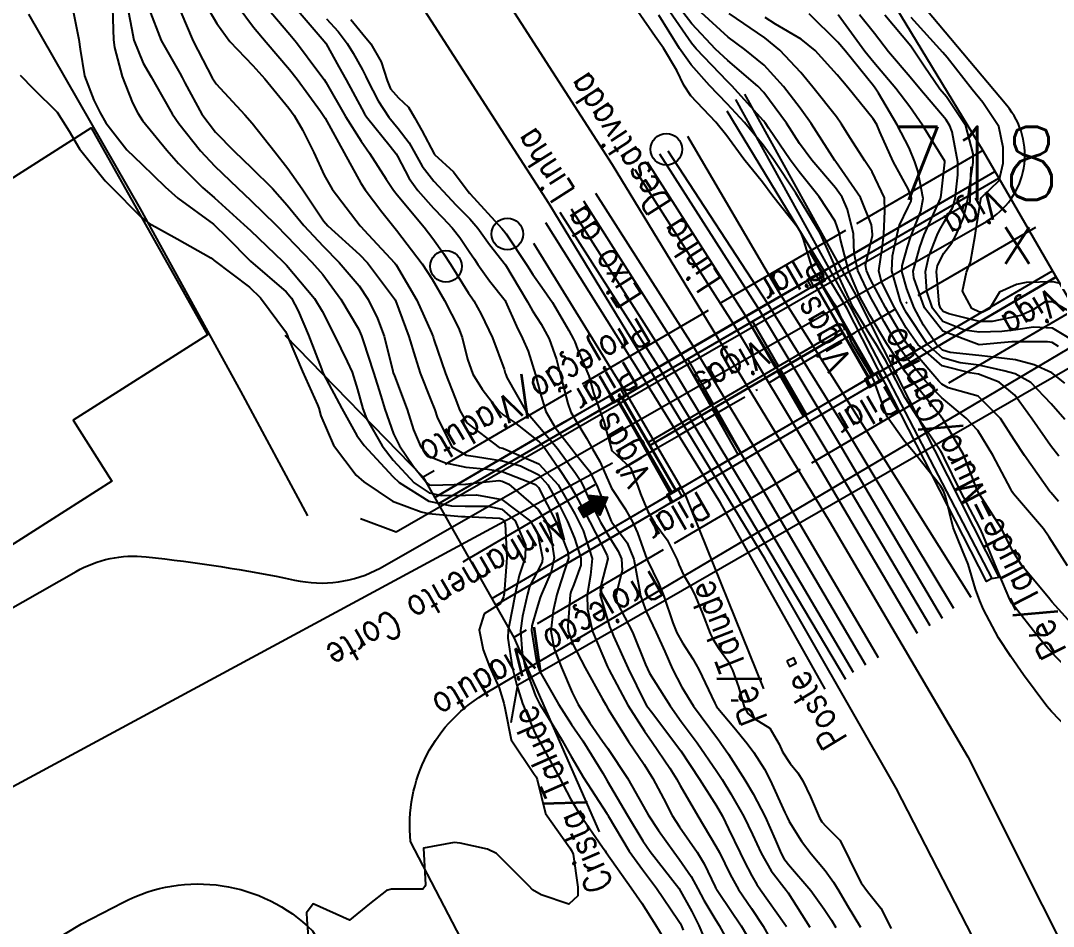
# Model space of a CAD drawing. Header units: metres. Extents: x 286371 to 293043, y 7462578 to 7466404.
# Drawn here: x 289987.9 to 290044.5, y 7464250.2 to 7464299.8 of the extents above; entities that cross this region are included whole.
import ezdxf
from ezdxf.enums import TextEntityAlignment as Align

# ---------------------------------------------------------------- set-up
doc = ezdxf.new("R2010")
doc.units = ezdxf.units.M
doc.header["$MEASUREMENT"] = 0
for name, pattern in [('CONTINUO', [0]), ('TRACEJADO', [8.7, 8, -0.7]), ('TRACO-PONTO', [9.4, 8, -0.7, 0, -0.7])]:
    doc.linetypes.add(name, pattern=pattern)
doc.layers.get('0').update_dxf_attribs({"color": 255})
for name, color, linetype in [('ALINHAMENTO_SEÇÃO', 45, 'CONTINUO'), ('Curvas de Nivel 1m', 11, 'Continuous'), ('Curvas de Nivel 5m', 15, 'Continuous'), ('Divisas', 45, 'Continuous'), ('Edificações', 30, 'Continuous'), ('EIXO', 45, 'Continuous'), ('LASTRO', 45, 'Continuous'), ('Linha Férrea', 20, 'Continuous'), ('MURO', 30, 'Continuous'), ('PILAR', 45, 'Continuous'), ('Pontes_Viadutos_Tubos', 190, 'Continuous'), ('Pontos Cotados', 45, 'Continuous'), ('POSTE', 45, 'CONTINUO'), ('Postes', 20, 'Continuous'), ('TALUDE', 45, 'Continuous'), ('TEXTO', 45, 'Continuous'), ('TRILHO', 45, 'Continuous'), ('VIADUTO', 190, 'Continuous'), ('Vias primárias', 230, 'Continuous'), ('VIGA', 190, 'Continuous')]:
    doc.layers.add(name, color=color, linetype=linetype)
doc.styles.add('ROMANS', font='romans', dxfattribs={"height": 0.2})
doc.styles.add('SIMPLEX', font='simplex', dxfattribs={"height": 0.2})
doc.styles.get("Standard").update_dxf_attribs({"font": 'txt.shx'})
doc.styles.add('Style-STANDARD', font='STANDARD.shx')

# ---------------------------------------------------------------- blocks, each defined once
blk = doc.blocks.new('ELVTXT_156')
at = {"layer": 'Pontos Cotados', "linetype": 'Continuous', "style": 'Style-STANDARD'}
for s, height, p in [('718.4', 4, (0, 4)), ('x', 3, (0, 0))]:
    blk.add_text(s, height=height, dxfattribs=at).set_placement(p, align=Align.MIDDLE_CENTER)
blk = doc.blocks.new('SIMB_PONTO')
at = {"color": 0}
blk.add_point((0, 0), dxfattribs=at)
for tag in ['desc:', 'cota:', 'pto:']:
    blk.add_attdef(tag, (0, 0), '', height=1)

msp = doc.modelspace()

# ---------------------------------------------------------------- hatches: boundary and pattern name
at = {"layer": 'TEXTO'}
msp.add_hatch(color=256, dxfattribs=at).paths.add_polyline_path([(290018.45, 7464273.139), (290019.152, 7464273.547), (290018.98, 7464273.844), (290020.051, 7464273.726), (290019.622, 7464272.738), (290019.449, 7464273.035), (290018.747, 7464272.628)])

# ---------------------------------------------------------------- linework, layer by layer
at = {"layer": 'ALINHAMENTO_SEÇÃO', "linetype": 'TRACO-PONTO', "flags": 128}
for points in [[(290043.156, 7464288.308), (290043.502, 7464288.509)], [(290012.464, 7464270.377), (290012.509, 7464270.404), (290019.639, 7464274.584), (290022.067, 7464276.008), (290022.161, 7464276.063), (290022.162, 7464276.064), (290022.253, 7464276.117), (290022.257, 7464276.12), (290022.272, 7464276.128), (290022.278, 7464276.132), (290022.308, 7464276.149), (290022.321, 7464276.157), (290022.513, 7464276.27), (290022.525, 7464276.277), (290022.535, 7464276.283), (290022.539, 7464276.285), (290022.539, 7464276.285), (290022.544, 7464276.288), (290022.693, 7464276.375), (290022.694, 7464276.376), (290022.797, 7464276.436), (290022.8, 7464276.438), (290023.946, 7464277.11), (290024.813, 7464277.618), (290025.215, 7464277.854), (290025.334, 7464277.924), (290026.024, 7464278.329), (290026.715, 7464278.733), (290028.874, 7464279.997), (290029.566, 7464280.399), (290030.257, 7464280.802), (290030.489, 7464280.936), (290030.807, 7464281.122), (290031.576, 7464281.569), (290032.878, 7464282.327), (290033.003, 7464282.4), (290033.005, 7464282.401), (290033.084, 7464282.447), (290033.093, 7464282.452), (290033.096, 7464282.454), (290033.1, 7464282.456), (290033.357, 7464282.606), (290033.363, 7464282.609), (290033.366, 7464282.611), (290033.368, 7464282.612), (290033.514, 7464282.697), (290033.515, 7464282.698), (290033.61, 7464282.753), (290033.781, 7464282.852), (290033.961, 7464282.957), (290034.458, 7464283.246), (290036.057, 7464284.177), (290043.149, 7464288.304), (290043.156, 7464288.308)], [(290012.464, 7464270.377), (290012.119, 7464270.175)]]:
    msp.add_lwpolyline(points, dxfattribs=at)
at = {"layer": 'Curvas de Nivel 1m', "flags": 128}
for points, elevation in [([(289990.684, 7464300.804), (289991.099, 7464298.798), (289991.173, 7464298.267), (289991.407, 7464296.793), (289991.91, 7464295.473), (289992.27, 7464294.779), (289992.576, 7464294.235), (289993.714, 7464292.757), (289994.542, 7464291.958), (289995.825, 7464290.725), (289996.515, 7464290.109), (289998.467, 7464288.685), (289998.494, 7464288.665), (289999.216, 7464287.94), (290000.465, 7464286.69), (290000.5, 7464286.654), (290002.439, 7464284.972), (290002.736, 7464284.62), (290003.101, 7464283.937), (290003.677, 7464282.605), (290004.376, 7464280.757), (290004.436, 7464280.594), (290004.496, 7464280.469), (290005.494, 7464278.577), (290006.322, 7464277.107), (290006.724, 7464276.558), (290008.289, 7464274.855), (290008.644, 7464274.529), (290010.264, 7464273.51), (290011.501, 7464273.244), (290012.256, 7464273.239), (290013.483, 7464273.228), (290014.253, 7464273.066), (290014.989, 7464272.433), (290015.557, 7464271.092), (290015.53, 7464270.425), (290015.199, 7464269.429), (290014.997, 7464268.432), (290014.865, 7464267.743), (290014.599, 7464266.438), (290014.586, 7464265.999), (290014.821, 7464264.434), (290015.054, 7464263.486), (290015.399, 7464262.425), (290016.07, 7464260.829), (290016.292, 7464260.411), (290016.601, 7464259.861), (290017.395, 7464258.394), (290018.016, 7464257.213), (290018.519, 7464256.377), (290019.776, 7464254.558), (290019.918, 7464254.355), (290019.973, 7464254.265), (290021.337, 7464252.334), (290021.931, 7464251.486), (290022.678, 7464250.313), (290023.885, 7464248.334)], 717), ([(289992.94, 7464300.51), (289992.999, 7464298.769), (289993.054, 7464298.36), (289993.466, 7464296.762), (289994.024, 7464295.321), (289994.317, 7464294.748), (289994.578, 7464294.359), (289995.904, 7464292.724), (289996.543, 7464292.005), (289997.87, 7464290.694), (289998.516, 7464290.12), (290000.131, 7464288.66), (290000.489, 7464288.322), (290002.267, 7464286.627), (290002.461, 7464286.425), (290003.991, 7464284.601), (290004.424, 7464283.912), (290005.09, 7464282.584), (290005.793, 7464281.164), (290006.056, 7464280.569), (290006.36, 7464279.619), (290006.655, 7464278.56), (290006.85, 7464278.043), (290007.7, 7464276.544), (290008.302, 7464275.762), (290009.46, 7464274.517), (290010.273, 7464273.955), (290010.951, 7464273.814), (290012.264, 7464273.832), (290012.88, 7464273.85), (290014.261, 7464273.591), (290015.832, 7464272.421), (290016.233, 7464271.688), (290016.491, 7464270.41), (290016.458, 7464270.163), (290016.203, 7464269.672), (290015.78, 7464268.83), (290015.661, 7464268.422), (290015.381, 7464267.211), (290015.284, 7464266.427), (290015.372, 7464265.189), (290015.539, 7464264.423), (290016.1, 7464262.842), (290016.324, 7464262.411), (290016.743, 7464261.746), (290017.567, 7464260.392), (290018.051, 7464259.533), (290018.733, 7464258.374), (290020.005, 7464256.403), (290020.036, 7464256.354), (290020.08, 7464256.277), (290021.234, 7464254.336), (290021.959, 7464253.328), (290022.729, 7464252.313), (290023.918, 7464250.558), (290024.018, 7464250.395), (290024.07, 7464250.292), (290024.19, 7464250.009)], 716), ([(289994.936, 7464300.484), (289995.594, 7464298.73), (289996.618, 7464296.947), (289996.753, 7464296.712), (289996.9, 7464296.419), (289997.833, 7464294.696), (289998.569, 7464293.708), (289999.597, 7464292.669), (290000.541, 7464291.77), (290001.691, 7464290.637), (290002.51, 7464289.717), (290003.417, 7464288.611), (290004.477, 7464287.466), (290005.347, 7464286.581), (290006.445, 7464285.295), (290006.933, 7464284.557), (290007.453, 7464283.515), (290007.809, 7464282.543), (290008.287, 7464280.624), (290008.309, 7464280.535), (290008.372, 7464280.367), (290009.078, 7464278.523), (290009.425, 7464277.42), (290009.804, 7464276.512), (290010.306, 7464275.948), (290011.172, 7464275.615), (290012.292, 7464275.363), (290013.481, 7464275.266), (290014.284, 7464275.132), (290016.097, 7464274.417), (290016.272, 7464274.253), (290017.212, 7464272.4), (290017.878, 7464270.73), (290017.904, 7464270.389), (290017.495, 7464269.095), (290017.274, 7464268.398), (290017.069, 7464267.503), (290016.933, 7464266.403), (290017.123, 7464265.416), (290017.532, 7464264.393), (290018.104, 7464263.035), (290018.437, 7464262.379), (290019.078, 7464261.371), (290019.775, 7464260.359), (290020.058, 7464259.958), (290021.146, 7464258.338), (290022.011, 7464256.777), (290022.264, 7464256.321), (290022.832, 7464255.471), (290023.675, 7464254.299), (290023.968, 7464253.905), (290024.624, 7464252.954), (290024.997, 7464252.279), (290025.325, 7464251.663), (290025.92, 7464250.654), (290026.158, 7464250.261), (290026.497, 7464249.661)], 714), ([(289998.056, 7464300.694), (289998.659, 7464299.671), (289999.355, 7464298.674), (290000.625, 7464297.359), (290001.278, 7464296.644), (290002.59, 7464295.026), (290002.879, 7464294.62), (290003.345, 7464293.84), (290003.965, 7464292.603), (290004.535, 7464291.354), (290004.974, 7464290.588), (290006.494, 7464288.588), (290006.512, 7464288.564), (290006.937, 7464288.108), (290008.397, 7464286.535), (290008.463, 7464286.451), (290009.597, 7464284.517), (290010.407, 7464282.728), (290010.49, 7464282.503), (290010.539, 7464282.365), (290011.169, 7464280.493), (290011.698, 7464279.14), (290011.961, 7464278.48), (290012.334, 7464277.795), (290014.12, 7464276.447), (290014.304, 7464276.408), (290014.348, 7464276.399), (290016.291, 7464275.55), (290017.338, 7464274.398), (290018.25, 7464272.808), (290018.478, 7464272.381), (290018.716, 7464271.899), (290019.2, 7464270.37), (290019.123, 7464269.447), (290018.925, 7464268.373), (290018.954, 7464267.591), (290019.228, 7464266.368), (290020.039, 7464264.442), (290020.087, 7464264.355), (290020.123, 7464264.283), (290021.162, 7464262.338), (290022.073, 7464260.915), (290022.495, 7464260.318), (290023.454, 7464258.892), (290023.824, 7464258.298), (290024.029, 7464257.945), (290024.992, 7464256.28), (290025.979, 7464254.617), (290026.17, 7464254.262), (290026.76, 7464253.057), (290027.225, 7464252.245), (290027.924, 7464251.208), (290028.573, 7464250.224), (290029.462, 7464248.629)], 712), ([(289999.773, 7464300.668), (290000.656, 7464299.469), (290001.354, 7464298.644), (290002.622, 7464297.154), (290003.042, 7464296.618), (290004.325, 7464294.862), (290004.517, 7464294.595), (290004.582, 7464294.481), (290005.619, 7464292.578), (290006.53, 7464290.93), (290006.771, 7464290.561), (290007.694, 7464289.359), (290008.343, 7464288.537), (290008.491, 7464288.35), (290009.887, 7464286.513), (290010.451, 7464285.661), (290011.117, 7464284.494), (290011.887, 7464283.007), (290012.09, 7464282.479), (290012.386, 7464281.281), (290012.675, 7464280.47), (290013.184, 7464279.64), (290014.096, 7464278.448), (290014.34, 7464278.234), (290014.933, 7464277.835), (290016.311, 7464276.75), (290016.611, 7464276.41), (290017.338, 7464275.349), (290017.976, 7464274.389), (290018.267, 7464273.893), (290019.07, 7464272.372), (290020.033, 7464270.541), (290020.065, 7464270.357), (290019.684, 7464268.87), (290019.652, 7464268.362), (290020.158, 7464266.639), (290020.276, 7464266.353), (290020.382, 7464266.12), (290021.179, 7464264.339), (290022.096, 7464262.479), (290022.189, 7464262.323), (290022.519, 7464261.886), (290023.723, 7464260.3), (290024.057, 7464259.826), (290025.079, 7464258.279), (290026.012, 7464256.822), (290026.336, 7464256.259), (290026.679, 7464255.569), (290027.306, 7464254.244), (290027.526, 7464253.8), (290027.955, 7464252.987), (290028.23, 7464252.511), (290028.426, 7464252.227), (290029.716, 7464250.399), (290029.848, 7464250.205)], 711), ([(290002.882, 7464300.621), (290004.412, 7464298.834), (290004.611, 7464298.595), (290004.643, 7464298.548), (290005.337, 7464297.292), (290005.731, 7464296.578), (290006.59, 7464294.986), (290006.74, 7464294.715), (290006.845, 7464294.561), (290008.149, 7464292.952), (290008.476, 7464292.536), (290008.552, 7464292.406), (290009.188, 7464291.175), (290009.653, 7464290.518), (290010.51, 7464289.557), (290011.029, 7464289.021), (290011.538, 7464288.484), (290011.957, 7464287.946), (290012.475, 7464287.174), (290012.754, 7464286.754), (290012.952, 7464286.465), (290013.574, 7464285.575), (290014.435, 7464284.495), (290014.457, 7464284.467), (290014.467, 7464284.444), (290015.065, 7464283.083), (290015.395, 7464282.425), (290015.696, 7464281.721), (290016.11, 7464280.418), (290016.36, 7464279.448), (290016.667, 7464278.41), (290017.186, 7464277.543), (290018.069, 7464276.388), (290018.3, 7464276.104), (290019.062, 7464275.145), (290019.461, 7464274.367), (290020.245, 7464272.414), (290020.266, 7464272.375), (290020.28, 7464272.354), (290021.125, 7464271.234), (290021.491, 7464270.335), (290021.778, 7464268.743), (290021.846, 7464268.33), (290022.171, 7464267.471), (290022.717, 7464266.316), (290023.177, 7464265.27), (290023.607, 7464264.302), (290024.11, 7464263.329), (290024.761, 7464262.284), (290026.068, 7464260.505), (290026.174, 7464260.371), (290026.259, 7464260.262), (290026.667, 7464259.643), (290027.572, 7464258.241), (290028.023, 7464257.488), (290028.671, 7464256.224), (290029.219, 7464254.982), (290029.548, 7464254.211), (290029.704, 7464253.943), (290029.965, 7464253.613), (290031.178, 7464252.186), (290031.919, 7464251.166), (290032.304, 7464250.561), (290032.541, 7464250.165)], 709), ([(289996.675, 7464300.286), (289997.352, 7464298.704), (289998.132, 7464297.181), (289998.399, 7464296.688), (289998.609, 7464296.356), (290000.181, 7464294.66), (290000.577, 7464294.208), (290001.82, 7464292.635), (290002.541, 7464291.727), (290003.331, 7464290.612), (290004.498, 7464288.857), (290004.726, 7464288.591), (290006.471, 7464287.024), (290006.905, 7464286.558), (290008.385, 7464284.585), (290008.417, 7464284.535), (290008.434, 7464284.506), (290009.16, 7464282.523), (290009.511, 7464281.393), (290009.784, 7464280.513), (290010.353, 7464279.088), (290010.597, 7464278.501), (290010.723, 7464278.113), (290011.514, 7464276.486), (290012.305, 7464276.03), (290012.824, 7464275.946), (290014.293, 7464275.719), (290015.281, 7464275.438), (290016.282, 7464274.955), (290016.773, 7464274.407), (290017.456, 7464273.197), (290017.846, 7464272.39), (290018.23, 7464271.48), (290018.592, 7464270.379), (290018.577, 7464270.01), (290018.193, 7464268.949), (290018.038, 7464268.535), (290018.002, 7464268.387), (290017.878, 7464266.669), (290017.89, 7464266.388), (290018.143, 7464265.676), (290018.818, 7464264.374), (290019.754, 7464262.705), (290019.95, 7464262.357), (290020.09, 7464262.115), (290021.2, 7464260.337), (290022.045, 7464259.085), (290022.526, 7464258.317), (290023.106, 7464257.22), (290023.595, 7464256.301), (290023.995, 7464255.668), (290024.949, 7464254.28), (290025.337, 7464253.646), (290025.946, 7464252.385), (290025.983, 7464252.302), (290026.007, 7464252.263), (290026.161, 7464252.04), (290027.367, 7464250.243), (290027.891, 7464249.359)], 713), ([(290004.664, 7464299.915), (290005.294, 7464299.222), (290005.792, 7464298.571), (290006.11, 7464298.039), (290006.623, 7464297.13), (290006.816, 7464296.76), (290006.909, 7464296.559), (290007.477, 7464295.427), (290008.071, 7464294.542), (290008.575, 7464293.92), (290009.18, 7464293.139), (290009.53, 7464292.515), (290009.894, 7464291.857), (290010.532, 7464291.037), (290010.787, 7464290.758), (290011.021, 7464290.494), (290011.75, 7464289.717), (290012.502, 7464288.977), (290012.949, 7464288.458), (290013.59, 7464287.562), (290014.464, 7464286.449), (290015.216, 7464285.199), (290015.669, 7464284.42), (290015.946, 7464283.933), (290016.416, 7464283.204), (290016.853, 7464282.398), (290017.246, 7464281.257), (290017.48, 7464280.392), (290017.879, 7464278.856), (290018.037, 7464278.389), (290018.327, 7464277.887), (290018.898, 7464276.958), (290019.232, 7464276.366), (290019.618, 7464275.682), (290020.205, 7464274.355), (290020.272, 7464274.214), (290021.012, 7464273.096), (290021.431, 7464272.331), (290021.692, 7464271.782), (290022.199, 7464270.325), (290022.213, 7464270.286), (290022.864, 7464268.981), (290023.124, 7464268.31), (290023.626, 7464266.838), (290023.848, 7464266.299), (290024.146, 7464265.745), (290024.718, 7464264.868), (290025.043, 7464264.281), (290025.922, 7464262.442), (290026.023, 7464262.266), (290026.093, 7464262.167), (290026.961, 7464261.13), (290027.694, 7464260.24), (290028.057, 7464259.749), (290028.644, 7464258.823), (290028.961, 7464258.221), (290029.76, 7464256.456), (290029.879, 7464256.206), (290030, 7464255.962), (290030.676, 7464254.882), (290031.201, 7464254.186), (290031.956, 7464253.286), (290032.424, 7464252.645), (290032.712, 7464252.159), (290033.164, 7464251.391), (290033.904, 7464250.169)], 708), ([(290005.982, 7464299.886), (290006.652, 7464299.084), (290007.087, 7464298.548), (290007.652, 7464297.566), (290007.977, 7464296.537), (290008.166, 7464296.092), (290008.6, 7464295.59), (290009.146, 7464295.077), (290009.484, 7464294.516), (290009.871, 7464293.806), (290010.555, 7464292.526), (290010.578, 7464292.494), (290011.608, 7464291.551), (290012.411, 7464290.467), (290012.46, 7464290.402), (290012.522, 7464290.343), (290014.266, 7464288.438), (290014.369, 7464288.314), (290014.49, 7464288.142), (290015.644, 7464286.417), (290015.962, 7464285.919), (290016.446, 7464285.224), (290017.034, 7464284.395), (290017.933, 7464282.86), (290018.192, 7464282.378), (290018.253, 7464282.229), (290018.396, 7464281.825), (290019.016, 7464280.365), (290019.282, 7464279.434), (290019.66, 7464278.358), (290019.845, 7464277.872), (290020.257, 7464276.345), (290020.271, 7464276.312), (290020.303, 7464276.268), (290021.296, 7464275.341), (290021.712, 7464274.326), (290021.853, 7464273.908), (290022.254, 7464272.945), (290022.632, 7464272.309), (290023.314, 7464271.386), (290023.852, 7464270.292), (290023.953, 7464270.033), (290024.202, 7464269.479), (290024.643, 7464268.738), (290024.866, 7464268.281), (290025.251, 7464267.354), (290025.666, 7464266.264), (290025.826, 7464265.937), (290026.142, 7464265.443), (290026.632, 7464264.755), (290026.883, 7464264.249), (290027.213, 7464263.345), (290027.529, 7464262.236), (290027.731, 7464261.874), (290028.085, 7464261.6), (290028.928, 7464261.069), (290029.439, 7464260.207), (290029.63, 7464259.775), (290030.048, 7464259.144), (290030.475, 7464258.63), (290030.738, 7464258.19), (290031.162, 7464257.322), (290031.656, 7464256.171), (290031.776, 7464255.944), (290031.997, 7464255.708), (290032.762, 7464254.935), (290033.163, 7464254.151), (290033.419, 7464253.601), (290033.944, 7464252.614), (290034.291, 7464252.129), (290035.021, 7464251.223), (290035.575, 7464250.111)], 707), ([(290046.059, 7464260.209), (290044.361, 7464261.98), (290044.098, 7464262.278), (290042.821, 7464264.004), (290042.139, 7464264.997), (290041.458, 7464266.025), (290040.641, 7464267.574), (290040.437, 7464268.041), (290040.194, 7464268.689), (290039.793, 7464270.051), (290039.482, 7464270.799), (290038.975, 7464272.063), (290038.55, 7464273.79), (290038.442, 7464274.072), (290038.278, 7464274.343), (290036.89, 7464276.096), (290036.314, 7464276.791), (290035.357, 7464278.119), (290034.799, 7464279.686), (290034.63, 7464280.13), (290034.371, 7464280.605), (290033.438, 7464282.149), (290032.715, 7464283.864), (290032.559, 7464284.162), (290032.427, 7464284.364), (290031.296, 7464286.182), (290030.76, 7464287.919), (290030.655, 7464288.192), (290030.498, 7464288.432), (290029.103, 7464290.216), (290028.535, 7464290.979), (290027.506, 7464292.24), (290026.573, 7464293.508), (290025.975, 7464294.264), (290024.605, 7464295.709), (290024.234, 7464296.29), (290023.835, 7464297.088), (290023.103, 7464298.308), (290022.654, 7464298.954), (290021.706, 7464300.329)], 707), ([(290045.604, 7464263.962), (290044.146, 7464265.456), (290043.697, 7464265.991), (290042.183, 7464267.927), (290042.128, 7464268.015), (290042.081, 7464268.121), (290041.272, 7464270.029), (290040.597, 7464271.68), (290040.43, 7464272.042), (290040.249, 7464272.388), (290039.377, 7464274.058), (290038.485, 7464275.888), (290038.395, 7464276.073), (290038.306, 7464276.228), (290037.031, 7464278.094), (290036.35, 7464279.169), (290035.844, 7464280.112), (290035.269, 7464281.233), (290034.731, 7464282.129), (290034.402, 7464282.635), (290033.48, 7464284.149), (290032.638, 7464285.975), (290032.575, 7464286.163), (290032.461, 7464286.491), (290031.691, 7464288.176), (290030.523, 7464290.102), (290030.462, 7464290.195), (290030.351, 7464290.373), (290029.141, 7464292.216), (290028.566, 7464293.011), (290027.543, 7464294.24), (290026.599, 7464295.265), (290025.631, 7464296.269), (290024.631, 7464297.395), (290023.996, 7464298.294), (290022.86, 7464300.123)], 708), ([(290046.155, 7464266.038), (290044.399, 7464267.981), (290044.188, 7464268.228), (290042.712, 7464270.007), (290042.226, 7464270.813), (290041.6, 7464272.024), (290040.399, 7464273.916), (290040.317, 7464274.044), (290040.276, 7464274.157), (290039.547, 7464276.056), (290038.429, 7464277.976), (290038.357, 7464278.074), (290038.334, 7464278.102), (290036.736, 7464280.099), (290036.371, 7464280.576), (290035.345, 7464282.12), (290034.417, 7464283.686), (290034.168, 7464284.138), (290033.871, 7464284.704), (290033.242, 7464286.153), (290032.813, 7464287.835), (290032.754, 7464288.161), (290032.504, 7464288.834), (290031.633, 7464290.178), (290030.544, 7464291.536), (290030.048, 7464292.202), (290028.875, 7464293.924), (290028.675, 7464294.223), (290028.586, 7464294.342), (290026.85, 7464296.251), (290026.618, 7464296.496), (290024.894, 7464298.281), (290024.649, 7464298.586), (290023.457, 7464300.303)], 709), ([(290044.752, 7464273.492), (290044.317, 7464273.984), (290044.275, 7464274.036), (290042.875, 7464276.006), (290042.317, 7464276.859), (290041.572, 7464278.026), (290040.352, 7464279.264), (290038.709, 7464279.719), (290038.362, 7464279.909), (290038.194, 7464280.077), (290036.895, 7464281.588), (290036.448, 7464282.104), (290036.395, 7464282.182), (290035.276, 7464284.122), (290034.447, 7464285.654), (290034.221, 7464286.138), (290034.173, 7464286.426), (290034.478, 7464287.738), (290034.561, 7464288.055), (290034.565, 7464288.133), (290034.494, 7464288.637), (290033.908, 7464290.144), (290032.553, 7464292.087), (290032.494, 7464292.165), (290032.358, 7464292.367), (290031.195, 7464294.185), (290030.597, 7464295.025), (290029.689, 7464296.208), (290028.632, 7464297.389), (290027.565, 7464298.241), (290026.654, 7464298.917), (290025.183, 7464300.277)], 711), ([(290044.759, 7464275.978), (290044.313, 7464276.562), (290043.298, 7464278), (290042.353, 7464279.308), (290041.49, 7464280.028), (290040.37, 7464280.46), (290039.895, 7464280.528), (290038.377, 7464280.927), (290037.043, 7464282.095), (290036.408, 7464283.007), (290035.769, 7464284.114), (290035.044, 7464285.526), (290034.906, 7464286.128), (290035.108, 7464287.491), (290035.186, 7464288.124), (290035.238, 7464289.395), (290035.21, 7464290.124), (290034.545, 7464291.55), (290034.145, 7464292.141), (290033.36, 7464293.364), (290032.867, 7464294.16), (290032.59, 7464294.551), (290031.294, 7464296.184), (290030.626, 7464296.988), (290029.476, 7464298.212), (290028.654, 7464298.874), (290026.706, 7464300.221)], 712), ([(290045.085, 7464277.973), (290044.347, 7464278.839), (290043.226, 7464280.002), (290042.371, 7464280.475), (290041.758, 7464280.639), (290040.378, 7464280.948), (290039.357, 7464281.082), (290038.383, 7464281.351), (290037.578, 7464282.087), (290036.42, 7464283.819), (290036.255, 7464284.107), (290036.087, 7464284.452), (290035.611, 7464286.117), (290035.645, 7464286.938), (290035.899, 7464288.113), (290036.01, 7464288.595), (290036.514, 7464289.612), (290036.679, 7464289.944), (290036.701, 7464290.102), (290036.531, 7464290.578), (290035.682, 7464292.118), (290034.967, 7464293.74), (290034.791, 7464294.131), (290034.589, 7464294.439), (290033.204, 7464296.156), (290032.624, 7464296.854), (290031.412, 7464298.183), (290030.653, 7464298.807), (290029.25, 7464299.631), (290028.671, 7464299.993)], 713), ([(290045.085, 7464279.974), (290044.372, 7464280.542), (290043.405, 7464280.972), (290042.383, 7464281.252), (290041.015, 7464281.405), (290040.386, 7464281.477), (290038.803, 7464281.653), (290038.39, 7464281.773), (290038.056, 7464282.08), (290037.353, 7464283.147), (290036.841, 7464284.098), (290036.44, 7464285.138), (290036.166, 7464286.109), (290036.173, 7464286.394), (290036.474, 7464287.428), (290036.632, 7464287.952), (290036.685, 7464288.101), (290037.213, 7464289.391), (290037.334, 7464290.092), (290037.036, 7464291.605), (290036.883, 7464292.1), (290036.565, 7464292.862), (290035.911, 7464294.115), (290034.89, 7464295.851), (290034.699, 7464296.133), (290034.616, 7464296.245), (290033.077, 7464298.158), (290032.651, 7464298.648), (290031.093, 7464300.188)], 714), ([(290046.111, 7464281.959), (290044.409, 7464282.987), (290043.377, 7464283.032), (290042.407, 7464282.896), (290041.631, 7464282.8), (290040.405, 7464282.754), (290039.598, 7464282.865), (290038.413, 7464283.354), (290037.842, 7464284.083), (290037.54, 7464284.986), (290037.465, 7464286.089), (290037.638, 7464286.915), (290038.094, 7464288.08), (290038.219, 7464288.349), (290038.495, 7464288.826), (290038.963, 7464289.612), (290039.081, 7464290.066), (290039.228, 7464291.376), (290039.228, 7464292.064), (290038.919, 7464293.727), (290038.799, 7464294.071), (290038.589, 7464294.393), (290037.152, 7464296.096), (290036.624, 7464296.734), (290035.439, 7464298.123), (290034.659, 7464299.124), (290033.837, 7464300.147)], 716), ([(290045.217, 7464283.973), (290044.431, 7464284.416), (290044.005, 7464284.416), (290043.367, 7464284), (290042.733, 7464283.696), (290042.418, 7464283.615), (290041.103, 7464283.345), (290040.414, 7464283.345), (290038.732, 7464283.758), (290038.421, 7464283.894), (290038.282, 7464284.077), (290038.21, 7464284.295), (290038.063, 7464286.08), (290038.118, 7464286.421), (290038.469, 7464287.083), (290038.898, 7464287.648), (290039.123, 7464288.065), (290039.537, 7464289.021), (290039.781, 7464290.055), (290039.877, 7464290.704), (290040.061, 7464292.052), (290040.072, 7464292.534), (290039.674, 7464294.058), (290038.608, 7464295.644), (290038.252, 7464296.08), (290037.394, 7464297.331), (290036.883, 7464298.101), (290036.649, 7464298.417), (290035.24, 7464300.126)], 717), ([(290045.051, 7464285.369), (290044.447, 7464285.521), (290042.964, 7464285.489), (290042.444, 7464285.365), (290041.509, 7464284.957), (290040.972, 7464284.036), (290040.599, 7464283.864), (290040.421, 7464283.867), (290039.994, 7464284.051), (290039.488, 7464285.009), (290039.699, 7464286.056), (290039.924, 7464286.59), (290040.182, 7464288.049), (290040.219, 7464288.317), (290040.492, 7464290.045), (290040.496, 7464290.063), (290040.515, 7464290.114), (290041.49, 7464291.07), (290041.704, 7464292.027), (290041.707, 7464292.881), (290041.469, 7464294.031), (290040.603, 7464295.335), (290040.008, 7464296.054), (290038.64, 7464297.802), (290038.413, 7464298.078), (290036.672, 7464300.001)], 718), ([(289987.879, 7464296.846), (289988.609, 7464296.085), (289989.901, 7464294.815), (289990.569, 7464293.778), (289991.126, 7464292.796), (289992.528, 7464291.051), (289992.806, 7464290.77), (289994.499, 7464289.063), (289994.929, 7464288.738), (289996.481, 7464287.874), (289998.32, 7464286.833), (289998.465, 7464286.72), (289998.512, 7464286.684), (290000.443, 7464285.226), (290001.049, 7464284.645), (290002.407, 7464282.797), (290002.495, 7464282.623), (290002.564, 7464282.46), (290003.34, 7464280.61), (290004.165, 7464278.779), (290004.234, 7464278.596), (290004.338, 7464278.184), (290005.044, 7464276.583), (290006.29, 7464274.94), (290006.695, 7464274.558), (290008.264, 7464273.516), (290009.835, 7464272.928), (290010.251, 7464272.836), (290012.057, 7464272.668), (290012.247, 7464272.662), (290014.123, 7464272.569), (290014.245, 7464272.539), (290014.359, 7464272.443), (290014.432, 7464272.25), (290014.525, 7464270.44), (290014.508, 7464270.142), (290014.378, 7464268.442), (290014.349, 7464268.274), (290014.176, 7464267.889), (290013.291, 7464267.334), (290013.012, 7464266.462), (290013.227, 7464265.369), (290013.578, 7464264.453), (290014.107, 7464263.281), (290014.376, 7464262.44), (290014.436, 7464262.092), (290014.774, 7464260.434), (290016.036, 7464258.558), (290016.132, 7464258.413), (290016.188, 7464258.256), (290016.641, 7464256.405), (290017.976, 7464254.522), (290018.079, 7464254.383), (290018.173, 7464254.18), (290018.426, 7464252.377), (290018.419, 7464251.895), (290017.93, 7464251.44), (290016.404, 7464251.94), (290015.941, 7464252.227), (290015.75, 7464252.417), (290013.971, 7464254.208), (290013.481, 7464254.452), (290011.979, 7464254.78), (290011.652, 7464254.806), (290009.974, 7464254.504), (290010.072, 7464252.503), (290010.05, 7464252.396), (290009.94, 7464252.266), (290008.208, 7464252.263), (290007.939, 7464252.188), (290007.019, 7464251.457), (290005.914, 7464250.564), (290003.927, 7464251.462), (290003.564, 7464250.955), (290003.579, 7464250.599), (290003.726, 7464248.757)], 718)]:
    msp.add_lwpolyline(points, dxfattribs=dict(at, elevation=elevation))
at = {"layer": 'Curvas de Nivel 5m', "flags": 128}
for points, elevation in [([(289993.721, 7464300.759), (289993.978, 7464299.434), (289994.101, 7464298.753), (289994.625, 7464297.494), (289995.062, 7464296.738), (289995.683, 7464295.643), (289996.209, 7464294.72), (289996.576, 7464294.19), (289997.765, 7464292.696), (289998.542, 7464291.85), (289999.786, 7464290.666), (290000.514, 7464289.973), (290001.878, 7464288.634), (290002.485, 7464288.026), (290003.851, 7464286.604), (290004.454, 7464285.917), (290005.446, 7464284.579), (290006.41, 7464282.941), (290006.578, 7464282.562), (290006.669, 7464282.292), (290007.233, 7464280.552), (290007.623, 7464279.278), (290007.847, 7464278.542), (290008.324, 7464277.203), (290008.651, 7464276.529), (290009.413, 7464275.402), (290010.143, 7464274.507), (290010.282, 7464274.404), (290010.405, 7464274.379), (290012.274, 7464274.444), (290012.302, 7464274.445), (290012.534, 7464274.471), (290014.087, 7464274.638), (290014.277, 7464274.609), (290014.638, 7464274.439), (290016.254, 7464273.045), (290016.659, 7464272.408), (290016.915, 7464271.723), (290017.123, 7464270.401), (290016.967, 7464269.638), (290016.431, 7464268.411), (290016.362, 7464268.231), (290016.172, 7464267.637), (290015.896, 7464266.681), (290015.877, 7464266.419), (290016.13, 7464264.817), (290016.241, 7464264.413), (290016.346, 7464264.186), (290017.353, 7464262.396), (290018.077, 7464261.279), (290018.687, 7464260.375), (290019.791, 7464258.605), (290019.94, 7464258.356), (290020.032, 7464258.199), (290021.119, 7464256.338), (290021.983, 7464254.905), (290022.389, 7464254.318), (290023.944, 7464252.314), (290024.672, 7464251.03), (290025.054, 7464250.277), (290025.875, 7464248.325)], 715), ([(290001.289, 7464300.645), (290002.651, 7464299.07), (290003.021, 7464298.619), (290004.236, 7464296.984), (290004.524, 7464296.596), (290004.612, 7464296.459), (290005.706, 7464294.578), (290006.564, 7464293.216), (290007.01, 7464292.558), (290007.929, 7464291.148), (290008.324, 7464290.537), (290008.52, 7464290.275), (290010.014, 7464288.512), (290010.485, 7464287.901), (290011.059, 7464287.079), (290011.446, 7464286.49), (290012.44, 7464284.902), (290012.611, 7464284.645), (290012.725, 7464284.47), (290013.135, 7464283.752), (290013.755, 7464282.454), (290014.378, 7464280.74), (290014.449, 7464280.517), (290014.469, 7464280.443), (290014.531, 7464280.282), (290015.59, 7464278.426), (290016.327, 7464277.563), (290017.308, 7464276.399), (290018.284, 7464275.04), (290018.554, 7464274.654), (290018.696, 7464274.378), (290019.043, 7464273.592), (290019.666, 7464272.363), (290020.23, 7464271.401), (290020.637, 7464270.763), (290020.808, 7464270.346), (290020.847, 7464269.702), (290020.509, 7464268.35), (290020.583, 7464267.944), (290021.418, 7464266.335), (290022.128, 7464264.571), (290022.228, 7464264.323), (290022.351, 7464264.09), (290023.468, 7464262.304), (290024.081, 7464261.446), (290024.952, 7464260.281), (290026.041, 7464258.704), (290026.326, 7464258.26), (290026.801, 7464257.474), (290027.503, 7464256.242), (290027.989, 7464255.247), (290028.451, 7464254.227), (290029.006, 7464253.265), (290029.833, 7464252.206), (290029.941, 7464252.064), (290031.117, 7464250.186)], 710), ([(290045.234, 7464269.969), (290044.237, 7464271.543), (290043.92, 7464271.989), (290042.272, 7464273.908), (290042.205, 7464274.015), (290042.13, 7464274.163), (290041.14, 7464276.032), (290040.324, 7464277.372), (290039.678, 7464278.054), (290038.35, 7464279.163), (290037.452, 7464280.088), (290036.384, 7464281.408), (290035.901, 7464282.112), (290035.2, 7464283.335), (290034.755, 7464284.129), (290034.433, 7464284.716), (290033.75, 7464286.145), (290033.552, 7464287.068), (290033.512, 7464288.149), (290033.18, 7464289.485), (290032.888, 7464290.159), (290032.532, 7464290.668), (290031.228, 7464292.184), (290030.568, 7464293.1), (290029.84, 7464294.206), (290028.609, 7464295.885), (290028.282, 7464296.229), (290026.635, 7464297.637), (290025.968, 7464298.265), (290024.665, 7464299.656), (290024.176, 7464300.292)], 710), ([(290044.742, 7464281.979), (290044.397, 7464282.202), (290044.146, 7464282.24), (290042.397, 7464282.241), (290042.182, 7464282.233), (290040.394, 7464282.061), (290038.405, 7464282.815), (290037.405, 7464284.09), (290036.813, 7464285.735), (290036.793, 7464286.099), (290037.143, 7464287.425), (290037.386, 7464288.091), (290037.725, 7464288.86), (290038.272, 7464290.078), (290038.323, 7464290.272), (290038.524, 7464292.075), (290038.51, 7464292.12), (290037.293, 7464294.094), (290036.599, 7464295.109), (290035.831, 7464296.116), (290034.635, 7464297.524), (290034.132, 7464298.142), (290032.674, 7464300.144)], 715)]:
    msp.add_lwpolyline(points, dxfattribs=dict(at, elevation=elevation))
at = {"layer": 'Divisas'}
msp.add_lwpolyline([(290003.633, 7464272.706), (289999.962, 7464279.525), (289994.474, 7464289.515), (289988.361, 7464300.187)], dxfattribs=at)
at = {"layer": 'Edificações', "elevation": 721.264}
msp.add_lwpolyline([(289983.528, 7464288.723), (289991.762, 7464293.955), (289998.144, 7464282.622), (289990.78, 7464277.947), (289992.905, 7464274.604), (289986.018, 7464270.229)], dxfattribs=at)
at = {"layer": 'EIXO', "linetype": 'CONTINUO'}
for points in [[(290037.709, 7464266.673, 706.529), (290032.012, 7464276.321, 706.387), (290027.592, 7464283.689, 706.32), (290022.235, 7464292.082, 706.241)], [(290034.198, 7464264.521, 706.535), (290028.459, 7464274.292, 706.432), (290024.046, 7464281.608, 706.362), (290018.74, 7464289.935, 706.273)]]:
    msp.add_polyline3d(points, dxfattribs=at)
at = {"layer": 'LASTRO', "linetype": 'CONTINUO'}
for points in [[(290039.961, 7464268.241, 706.467), (290034.119, 7464277.549, 706.4), (290029.422, 7464284.975, 706.268), (290024.453, 7464293.472, 706.154)], [(290039.003, 7464267.628, 706.483), (290033.291, 7464277.116, 706.374), (290028.827, 7464284.316, 706.247), (290023.372, 7464292.671, 706.169)], [(290033.091, 7464263.733, 706.519), (290027.059, 7464273.911, 706.406), (290022.803, 7464280.938, 706.339), (290017.445, 7464289.318, 706.239)], [(290031.971, 7464263.21, 706.132), (290026.227, 7464273.422, 706.06), (290021.911, 7464280.401, 705.981), (290016.666, 7464288.754, 705.842)]]:
    msp.add_polyline3d(points, dxfattribs=at)
at = {"layer": 'Linha Férrea'}
for points in [[(290008.61, 7464310.117), (290020.298, 7464291.951), (290032.179, 7464272.423), (290039.781, 7464259.502), (290047.913, 7464243.253), (290055.372, 7464226.768), (290060.321, 7464214.011), (290071.176, 7464179.362), (290074.643, 7464165.722)], [(290076.148, 7464129.827), (290070.219, 7464165.014), (290067.223, 7464178.561), (290056.689, 7464212.994), (290051.618, 7464225.192), (290044.238, 7464241.503), (290035.857, 7464257.798), (290028.686, 7464270.333), (290016.848, 7464289.792), (290005.187, 7464307.915)]]:
    msp.add_lwpolyline(points, dxfattribs=at)
at = {"layer": 'MURO', "linetype": 'CONTINUO'}
for points in [[(290027.047, 7464295.497, 708.556), (290033.403, 7464284.029, 708.619), (290041.097, 7464269.264, 708.546), (290041.489, 7464269.354, 708.531), (290033.758, 7464284.628, 708.736), (290027.572, 7464295.788, 708.556)], [(290041.097, 7464269.264, 708.546), (290040.799, 7464269.112, 707.149), (290033.159, 7464284.071, 706.563), (290026.597, 7464294.859, 706.82)]]:
    msp.add_polyline3d(points, dxfattribs=at)
at = {"layer": 'PILAR', "linetype": 'CONTINUO'}
for points in [[(290031.626, 7464285.975, 716.193), (290031.722, 7464286.034, 706.9), (290030.974, 7464285.634, 706.483)], [(290031.105, 7464285.696, 716.193), (290030.974, 7464285.634, 706.483), (290031.212, 7464285.189, 706.418)], [(290031.856, 7464285.545, 716.196), (290031.959, 7464285.589, 706.9), (290031.722, 7464286.034, 706.9)], [(290031.335, 7464285.266, 716.196), (290031.212, 7464285.189, 706.418), (290031.959, 7464285.589, 706.9)], [(290034.734, 7464280.506, 716.182), (290034.862, 7464280.596, 706.643), (290034.13, 7464280.194, 706.445)], [(290034.976, 7464280.065, 716.207), (290035.115, 7464280.136, 706.643), (290034.862, 7464280.596, 706.643)], [(290034.222, 7464280.224, 716.182), (290034.13, 7464280.194, 706.445), (290034.383, 7464279.733, 706.433)], [(290034.463, 7464279.784, 716.207), (290034.383, 7464279.733, 706.433), (290035.115, 7464280.136, 706.643)], [(290020.766, 7464279.662, 716.154), (290020.872, 7464279.728, 706.139), (290020.138, 7464279.3, 707.012)], [(290021.003, 7464279.256, 716.144), (290021.115, 7464279.312, 706.095), (290020.872, 7464279.728, 706.139)], [(290020.236, 7464279.352, 716.154), (290020.138, 7464279.3, 707.012), (290020.381, 7464278.884, 707.012)], [(290020.473, 7464278.946, 716.144), (290020.381, 7464278.884, 707.012), (290021.115, 7464279.312, 706.095)], [(290023.903, 7464274.187, 716.16), (290024.056, 7464274.282, 706.227), (290023.298, 7464273.86, 706.836)], [(290023.362, 7464273.884, 716.16), (290023.298, 7464273.86, 706.836), (290023.54, 7464273.425, 706.836)], [(290023.597, 7464273.465, 716.189), (290023.54, 7464273.425, 706.836), (290024.298, 7464273.848, 706.195)], [(290024.138, 7464273.768, 716.189), (290024.298, 7464273.848, 706.195), (290024.056, 7464274.282, 706.227)]]:
    msp.add_polyline3d(points, dxfattribs=at)
for points in [[(290031.105, 7464285.696, 716.193), (290031.335, 7464285.266, 716.196), (290031.856, 7464285.545, 716.196), (290031.626, 7464285.975, 716.193)], [(290034.222, 7464280.224, 716.182), (290034.463, 7464279.784, 716.207), (290034.976, 7464280.065, 716.207), (290034.734, 7464280.506, 716.182)], [(290020.236, 7464279.352, 716.154), (290020.473, 7464278.946, 716.144), (290021.003, 7464279.256, 716.144), (290020.766, 7464279.662, 716.154)], [(290023.362, 7464273.884, 716.16), (290023.597, 7464273.465, 716.189), (290024.138, 7464273.768, 716.189), (290023.903, 7464274.187, 716.16)]]:
    msp.add_polyline3d(points, close=True, dxfattribs=at)
at = {"layer": 'Pontes_Viadutos_Tubos'}
for points in [[(290006.515, 7464272.554), (290008.476, 7464271.826), (290039.912, 7464289.902), (290039.957, 7464291.82)], [(290014.77, 7464261.379), (290015.126, 7464263.44), (290046.562, 7464281.516), (290048.242, 7464280.591)]]:
    msp.add_lwpolyline(points, dxfattribs=at)
at = {"layer": 'POSTE', "linetype": 'CONTINUO'}
msp.add_polyline3d([(290029.866, 7464264.749, 706.214), (290030.003, 7464264.452, 706.214), (290030.384, 7464264.628, 706.102), (290030.247, 7464264.925, 706.038)], close=True, dxfattribs=at)
at = {"layer": 'Postes'}
for centre in [(290023.262, 7464292.776), (290014.559, 7464288.139), (290011.198, 7464286.37)]:
    msp.add_circle(centre, 0.866, dxfattribs=at)
at = {"layer": 'TALUDE', "linetype": 'CONTINUO'}
for points in [[(290034.438, 7464302.878, 717.807), (290040.595, 7464292.717, 717.764), (290045.642, 7464283.996, 717.853), (290051.437, 7464273.103, 717.455)], [(290015.991, 7464287.632, 705.954), (290020.872, 7464279.728, 706.139)], [(290002.374, 7464282.605, 718.22), (290009.953, 7464274.814, 717.793), (290014.915, 7464266.044, 717.854), (290019.587, 7464255.392, 717.391)], [(290021.115, 7464279.312, 706.095), (290024.056, 7464274.282, 706.227)], [(290024.298, 7464273.848, 706.195), (290028.588, 7464263.239, 705.981)]]:
    msp.add_polyline3d(points, dxfattribs=at)
at = {"layer": 'TEXTO', "linetype": 'CONTINUO'}
msp.add_line((290020.325, 7464275.58), (289841.942, 7464179.361), dxfattribs=at)
at = {"layer": 'TEXTO', "linetype": 'CONTINUO', "flags": 128}
for points in [[(290018.965, 7464272.754), (290019.246, 7464273.815)], [(290019.045, 7464273.837), (290019.026, 7464273.764)], [(290019.087, 7464272.825), (290019.347, 7464273.804)], [(290019.146, 7464273.826), (290019.097, 7464273.642)], [(290019.21, 7464272.896), (290019.447, 7464273.793)], [(290019.332, 7464272.967), (290019.548, 7464273.782)], [(290019.452, 7464273.031), (290019.648, 7464273.771)], [(290019.523, 7464272.908), (290019.749, 7464273.759)], [(290018.519, 7464273.022), (290018.568, 7464273.207)], [(290018.59, 7464272.899), (290018.69, 7464273.278)], [(290018.661, 7464272.777), (290018.812, 7464273.349)], [(290018.732, 7464272.655), (290018.935, 7464273.42)], [(290018.843, 7464272.683), (290019.057, 7464273.491)], [(290019.594, 7464272.786), (290019.849, 7464273.748)], [(290019.784, 7464273.112), (290019.95, 7464273.737)]]:
    msp.add_lwpolyline(points, dxfattribs=at)
at = {"layer": 'TEXTO', "linetype": 'CONTINUO'}
msp.add_polyline3d([(290018.45, 7464273.139, 0), (290019.152, 7464273.547, 0), (290018.98, 7464273.844, 0), (290020.051, 7464273.726, 0), (290019.622, 7464272.738, 0), (290019.449, 7464273.035, 0), (290018.747, 7464272.628, 0)], close=True, dxfattribs=at)
at = {"layer": 'TRILHO', "linetype": 'CONTINUO'}
for points in [[(290038.398, 7464267.08, 706.771), (290032.7, 7464276.73, 706.618), (290028.273, 7464284.11, 706.555), (290022.91, 7464292.512, 706.476)], [(290037.02, 7464266.266, 706.656), (290031.325, 7464275.912, 706.527), (290026.912, 7464283.268, 706.456), (290021.561, 7464291.651, 706.376)], [(290034.888, 7464264.926, 706.744), (290029.146, 7464274.702, 706.652), (290024.726, 7464282.03, 706.575), (290019.415, 7464290.365, 706.483)], [(290033.508, 7464264.116, 706.696), (290027.772, 7464273.883, 706.582), (290023.366, 7464281.186, 706.52), (290018.065, 7464289.505, 706.433)]]:
    msp.add_polyline3d(points, dxfattribs=at)
at = {"layer": 'VIADUTO', "linetype": 'TRACEJADO', "flags": 128}
for points in [[(290040.595, 7464292.717), (290025.184, 7464283.735), (290009.953, 7464274.814)], [(290045.642, 7464283.996), (290030.712, 7464275.307), (290014.915, 7464266.044)]]:
    msp.add_lwpolyline(points, dxfattribs=at)
at = {"layer": 'Vias primárias'}
for points in [[(289843.572, 7464184.411), (289895.599, 7464214.147), (289942.716, 7464242.247), (289980.183, 7464263.542), (289990.947, 7464269.66, -0.156937), (289994.782, 7464270.46, -0.024643), (290002.909, 7464269.189, 0.181622), (290007.594, 7464269.842), (290040.793, 7464288.828, 0.468635), (290041.913, 7464295.172), (290036.802, 7464301.276), (290017.937, 7464326.56), (290008.642, 7464338.639), (289982.965, 7464373.42), (289944.511, 7464427.232), (289928.52, 7464452.844), (289896.285, 7464506.329), (289866.442, 7464561.039, -0.122516), (289863.617, 7464571.852), (289861.437, 7464584.412, 0.175164), (289846.929, 7464609.831, 0.106816)], [(290013.527, 7464263.076), (290044.242, 7464281.249), (290047.884, 7464283.403, -0.207853), (290050.42, 7464283.721, -0.165764), (290055.416, 7464280.199, -0.099157), (290056.061, 7464278.796), (290058.16, 7464273.093), (290059.96, 7464268.145), (290064.641, 7464254.319), (290069.83, 7464233.102), (290080.304, 7464192.238), (290087.777, 7464159.614), (290094.717, 7464130.675), (290109.35, 7464076.642), (290121.174, 7464028.504), (290132.381, 7463980.456, -0.171492), (290127.435, 7463935.892, -0.171492)], [(290009.264, 7464254.872, -0.301205), (290013.527, 7464263.076, -1.415326)], [(290064.602, 7464015.741), (290059.944, 7464122.846, 0.036464), (290056.696, 7464150.631, 0.06072), (290045.188, 7464186.491, 0.026735), (290018.734, 7464236.655), (290017.1, 7464239.799), (290009.264, 7464254.872)], [(289857.642, 7464172.422), (289868.449, 7464178.757), (289899.681, 7464196.671), (289961.535, 7464232.419), (289991.245, 7464250.356), (289993.509, 7464251.536, -0.325488), (290003.882, 7464249.98), (290011.661, 7464236.848), (290025.02, 7464213.576, -0.145647), (290026.108, 7464208.821, -0.237747), (290024.113, 7464205.425), (290019.664, 7464202.555), (289999.023, 7464190.218), (289977.212, 7464176.868)]]:
    msp.add_lwpolyline(points, format="xyb", dxfattribs=at)
at = {"layer": 'VIGA', "linetype": 'CONTINUO'}
for points in [[(290010.581, 7464273.704, 717.733), (290020.63, 7464279.551, 717.719), (290031.242, 7464285.727, 717.704), (290041.265, 7464291.56, 717.69)], [(290031.631, 7464285.967, 716.193), (290034.159, 7464287.438, 716.576), (290041.259, 7464291.57, 716.575)], [(290010.772, 7464273.367, 717.733), (290020.828, 7464279.21, 717.719), (290031.445, 7464285.379, 717.704), (290041.471, 7464291.204, 717.69)], [(290031.833, 7464285.589, 716.196), (290034.375, 7464287.066, 716.579), (290041.477, 7464291.194, 716.578)], [(290013.713, 7464268.17, 717.725), (290023.762, 7464274.049, 717.72), (290034.392, 7464280.267, 717.715), (290044.409, 7464286.127, 717.71)], [(290013.916, 7464267.809, 717.725), (290023.968, 7464273.697, 717.72), (290034.595, 7464279.922, 717.715), (290044.606, 7464285.786, 717.71)], [(290031.119, 7464285.669, 716.176), (290028.591, 7464284.198, 716.559), (290023.302, 7464281.12, 716.56), (290020.774, 7464279.649, 716.177)], [(290034.749, 7464280.479, 716.182), (290037.262, 7464281.949, 716.565), (290044.408, 7464286.128, 716.573)], [(290034.945, 7464280.12, 716.207), (290037.467, 7464281.598, 716.59), (290044.609, 7464285.781, 716.598)], [(290020.986, 7464279.285, 716.171), (290023.515, 7464280.754, 716.56), (290028.805, 7464283.829, 716.559), (290031.321, 7464285.292, 716.191)], [(290034.328, 7464280.283, 715.663), (290031.433, 7464285.318, 715.667)], [(290031.439, 7464285.321, 710.43), (290034.345, 7464280.292, 710.418)], [(290031.444, 7464285.324, 710.929), (290034.348, 7464280.294, 710.932)], [(290034.332, 7464280.285, 716.167), (290031.449, 7464285.327, 716.183)], [(290034.601, 7464280.432, 716.167), (290031.718, 7464285.471, 716.183)], [(290034.607, 7464280.436, 715.671), (290031.724, 7464285.474, 715.673)], [(290031.724, 7464285.474, 710.929), (290034.612, 7464280.439, 710.932)], [(290031.726, 7464285.475, 710.42), (290034.614, 7464280.44, 710.413)], [(290032.863, 7464282.911, 717.208), (290022.236, 7464276.709, 717.207)], [(290032.868, 7464282.903, 717.707), (290022.24, 7464276.701, 717.733)], [(290029.251, 7464280.803, 716.888), (290027.832, 7464283.264, 716.886)], [(290029.41, 7464280.896, 716.887), (290027.993, 7464283.357, 716.887)], [(290032.959, 7464282.743, 717.707), (290022.324, 7464276.536, 717.733)], [(290032.978, 7464282.73, 717.202), (290022.348, 7464276.531, 717.219)], [(290025.7, 7464278.731, 716.881), (290024.295, 7464281.208, 716.886)], [(290025.849, 7464278.818, 716.883), (290024.445, 7464281.295, 716.888)], [(290030.777, 7464278.155, 716.89), (290029.357, 7464280.618, 716.888)], [(290030.935, 7464278.248, 716.888), (290029.517, 7464280.711, 716.887)], [(290023.925, 7464274.148, 716.172), (290026.443, 7464275.621, 716.577), (290031.709, 7464278.7, 716.583), (290034.244, 7464280.183, 716.202)], [(290024.128, 7464273.784, 716.194), (290026.652, 7464275.263, 716.577), (290031.916, 7464278.346, 716.583), (290034.441, 7464279.825, 716.2)], [(290010.575, 7464273.714, 716.538), (290017.715, 7464277.869, 716.537), (290020.243, 7464279.34, 716.154)], [(290010.78, 7464273.353, 716.528), (290017.926, 7464277.505, 716.527), (290020.456, 7464278.975, 716.144)], [(290023.527, 7464273.976, 710.435), (290020.589, 7464279.014, 710.423)], [(290023.534, 7464273.98, 710.959), (290020.595, 7464279.018, 710.94)], [(290023.478, 7464273.949, 715.698), (290020.609, 7464279.026, 715.655)], [(290023.483, 7464273.951, 716.18), (290020.614, 7464279.028, 716.168)], [(290020.632, 7464279.039, 706.163), (290023.558, 7464273.993, 706.348)], [(290023.576, 7464274.004, 707.185), (290020.639, 7464279.043, 707.176)], [(290023.768, 7464274.111, 707.181), (290020.836, 7464279.158, 707.165)], [(290023.778, 7464274.117, 706.348), (290020.85, 7464279.166, 706.163)], [(290023.79, 7464274.124, 710.959), (290020.867, 7464279.176, 710.94)], [(290023.792, 7464274.125, 710.454), (290020.874, 7464279.181, 710.433)], [(290023.773, 7464274.114, 716.18), (290020.879, 7464279.183, 716.168)], [(290023.778, 7464274.117, 715.687), (290020.881, 7464279.185, 715.664)], [(290027.209, 7464276.069, 716.875), (290025.804, 7464278.546, 716.88)], [(290027.357, 7464276.155, 716.878), (290025.953, 7464278.633, 716.883)], [(290013.71, 7464268.174, 716.551), (290020.864, 7464272.359, 716.543), (290023.389, 7464273.836, 716.16)], [(290013.919, 7464267.804, 716.58), (290021.077, 7464271.997, 716.572), (290023.594, 7464273.471, 716.189)]]:
    msp.add_polyline3d(points, dxfattribs=at)

# ---------------------------------------------------------------- block references
at = {"layer": 'Pontos Cotados', "linetype": 'Continuous'}
msp.add_blockref('ELVTXT_156', (290042.484, 7464288.014, 718.41), dxfattribs=at)
at = {"layer": 'TEXTO'}
ref = msp.add_blockref('SIMB_PONTO', (290018.747, 7464272.628), dxfattribs=dict(at, xscale=0.08, yscale=0.08, zscale=0.08, rotation=30.13877802133514))
ref.add_attrib('PONTO', '189', (290019.447, 7464273.328), dxfattribs={"layer": '0', "color": 1, "height": 0.06, "style": 'SIMPLEX', "width": 0.8})

# ---------------------------------------------------------------- texts
at = {"layer": 'TEXTO', "style": 'ROMANS', "width": 0.8}
for s, rotation, p in [('Linha Desativada', 122.6049, (290026.322, 7464285.593)), ('Eixo da Linha', 122.4401, (290021.983, 7464284.739)), ('Viga', 209.3265, (290041.193, 7464290.655)), ('Pilar', 210.1388, (290031.315, 7464287.252)), ('Vigas', 119.5224, (290033.456, 7464281.234)), ('Viga', 210.2148, (290044.337, 7464285.239)), ('Projeção/Viaduto', 210.1388, (290021.765, 7464283.613)), ('Pé/Talude=Muro/Gabião', 117.0075, (290045.216, 7464265.373)), ('Vigas', 209.3265, (290028.257, 7464282.387)), ('Pilar', 210.1388, (290021.07, 7464281.23)), ('Pilar', 210.1388, (290035.378, 7464279.897)), ('Vigas', 121, (290022.489, 7464274.934)), ('Pilar', 210.1388, (290025.046, 7464274.108)), ('Alinhamento Corte', 210.1388, (290017.322, 7464272.905)), ('Projeção/Viaduto', 210.1388, (290022.471, 7464269.77, 708)), ('Pé/Talude', 111.9149, (290028.82, 7464261.642)), ('Poste', 121.2258, (290033.217, 7464260.508)), ('Crista/Talude', 113.5523, (290020.382, 7464252.482))]:
    msp.add_text(s, height=1.5, rotation=rotation, dxfattribs=at).set_placement(p)

doc.saveas('drawing.dxf')
